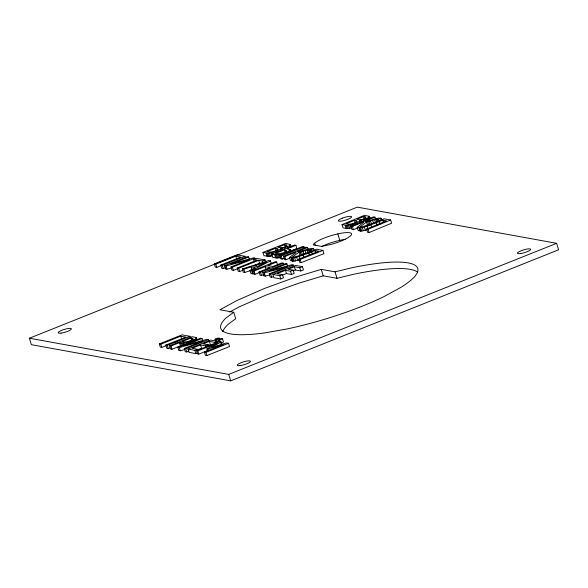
<?xml version="1.0" encoding="UTF-8"?>
<svg xmlns="http://www.w3.org/2000/svg" width="588" height="588" viewBox="0 0 588 588"><rect width="100%" height="100%" fill="white"/><g stroke="black" fill="none" stroke-linecap="round" stroke-linejoin="round"><path stroke-width="0.88" d="M360.562 222.484L360.076 220.346L366.442 218.633L368.654 217.56L369.433 216.399L364.611 215.267L342.018 224.601L343.032 227.821L347.302 228.534L351.176 228.21L350.161 224.991L346.288 225.314L342.018 224.601M281.476 250.481L281.027 248.349L287.407 246.71L289.641 245.666L290.465 244.527L285.746 243.388L262.968 252.406L263.946 255.64L268.143 256.368L271.987 256.074L271.002 252.84L267.158 253.134L262.968 252.406M169.528 345.759L192.21 336.711L195.789 337.409L196.421 338.298C191.717 341.709 185.271 343.635 179.443 342.65L170.99 346.023L169.528 345.759L170.505 348.993L171.968 349.257L180.42 345.884L181.663 346.111L180.685 342.877M279.55 254.45L280.535 257.684L276.676 257.978L272.678 257.287L271.7 254.053C277.918 255.684 285.474 253.994 290.222 249.878L286.981 248.842L295.911 245.306L296.896 248.54L290.399 251.113M350.161 224.991L356.401 223.087L360.054 220.875M271.002 252.84L277.264 251.017L280.983 248.864M367.419 229.695L361.738 231.062L358.195 230.577L357.181 227.358L363.649 222.374L362.73 222.213L352.381 226.483L350.918 226.218L351.933 229.438L353.395 229.702L358.166 227.732M357.181 227.358L359.04 227.696L366.464 221.977L376.019 219.368L378.371 219.368L381.053 218.258L381.561 219.868M366.126 226.233L367.478 225.197L370.028 224.682L369.014 221.463M233.73 312.265L226.049 317.961A102.951 21.55 -16.9 0 0 263.872 333.014L286.9 328.986A102.951 21.528 -16.9 0 0 383.832 296.69L400.965 287.348A102.951 21.528 -16.9 0 0 351.697 267.797L335.05 271.84L321.246 269.37L295.617 277.117L264.438 288.465L236.986 300.497L219.963 309.766L233.73 312.265L235.692 318.725L228.012 324.422A102.951 21.55 -16.9 0 0 222.808 331.669M299.674 259.852L293.993 261.16L290.509 260.66L289.531 257.426L296.154 252.575L295.25 252.406L284.82 256.537L283.387 256.265L284.364 259.499L285.797 259.771L289.81 258.176M289.531 257.426L291.354 257.764L298.961 252.201L307.142 250.054L310.861 249.716L313.566 248.643L314.301 251.069M222.102 345.193L221.125 341.959L211.239 347.493L226.52 342.944L228.548 343.311L229.526 346.545L206.844 355.586L205.381 355.321L204.404 352.087L223.947 344.296L207.784 349.081L206.903 348.919L207.637 351.345M206.903 348.919L217.362 343.098L197.818 350.896L196.451 350.646L197.428 353.88L198.795 354.123L208.145 350.397M229.665 312.015L238.949 306.965L266.401 294.933L297.579 283.578L323.209 275.831L337.012 278.3L353.66 274.265A102.951 21.528 -16.9 0 1 417.686 272.141M254.075 273.038L252.495 273.846L250.951 273.567L249.974 270.333L251.517 270.612L270.48 260.896L271.215 263.321M249.974 270.333L255.31 267.628L251.105 266.864L243.777 269.216L242.3 268.944L243.278 272.178L244.755 272.442L250.459 270.62M359.04 227.696C367.39 225.226 375.982 222.558 384.082 218.809L390.623 219.993L391.637 223.212L369.043 232.547L367.581 232.282L366.567 229.063L386.492 220.831L382.788 220.162L367.081 226.27L362.37 227.585L359.04 227.696L360.054 230.915M354.388 220.36L346.045 223.808C349.867 224.77 354.402 223.749 357.372 221.257L354.388 220.36L355.152 222.779M363.509 216.597L356.894 219.324C359.525 220.184 365.266 219.493 366.023 217.104L363.509 216.597L364.266 219.008M350.918 226.218L373.512 216.884L374.975 217.156L375.482 218.765M374.975 217.156L364.788 221.36C370.396 221.522 375.394 217.369 381.053 218.258M366.567 229.063L368.029 229.327L390.623 219.993M223.411 264.725L216.744 267.386L215.281 267.121L214.304 263.887L236.971 254.839L244.961 256.287L245.453 257.904M218.479 262.638L357.313 207.138L556.638 243.314L558.6 249.782L230.687 380.862L31.362 344.686L29.4 338.218L216.774 263.314M214.304 263.887L215.767 264.152L235.759 256.177L240.815 257.088L220.823 265.063L221.801 268.297L223.264 268.562L225.785 267.555M220.823 265.063L222.286 265.328L244.961 256.287M232.275 267.783L226.975 269.231L225.498 268.966L224.52 265.732L247.188 256.684L248.643 256.949L249.378 259.374M248.643 256.949L230.937 264.019L253.553 257.838L255.096 258.117L232.422 267.158L230.966 266.901L231.944 270.135L233.399 270.392L237.596 268.716M230.966 266.901L248.967 259.72L225.998 266.004L224.52 265.732M254.259 261.807L253.524 259.381L256.206 258.316L265.056 259.911L265.791 262.336M242.998 270.193L239.661 271.524L238.199 271.259L237.221 268.032L257.213 260.05L253.524 259.381M237.221 268.032L238.684 268.29L258.676 260.315L262.373 260.984L265.056 259.911M252.994 266.21L259.661 263.549L258.676 260.315M259.756 272.398L255.001 274.295L253.538 274.03L252.561 270.796L275.228 261.756L276.691 262.02L277.676 265.254M252.561 270.796L254.023 271.061L265.122 266.636L270.179 267.547L259.08 271.979L260.058 275.213L261.52 275.478L264.041 274.471M276.691 262.02L267.805 265.563L272.861 266.482L281.755 262.932L283.218 263.196L283.71 264.813M291.354 257.764L300.527 255.273L316.535 249.202L322.952 250.414L323.929 253.649L301.152 262.667L299.718 262.395L298.741 259.161L318.828 251.208L315.197 250.525L299.373 256.419L294.654 257.684L291.354 257.764L292.332 260.999M259.08 271.979L260.543 272.244L283.218 263.196M269.649 274.934L265.232 276.147L263.755 275.875L262.777 272.648L285.445 263.6L286.9 263.865L287.635 266.283M286.9 263.865L269.194 270.928L291.81 264.747L293.353 265.026L293.838 266.643M273.339 276.639L271.656 277.308L270.201 277.044L269.223 273.81L287.223 266.629L264.255 272.913L262.777 272.648M269.223 273.81L270.678 274.074L293.353 265.026M282.24 275.228L286.452 273.545L291.494 274.456L294.176 273.391L293.199 270.157L290.516 271.222L285.474 270.311L277.051 273.67L282.468 274.647L283.445 277.881L280.763 278.955L273.89 277.712L272.906 274.478L295.58 265.431L302.46 266.673L303.437 269.907L300.762 270.972L295.345 269.995L293.015 270.928M302.46 266.673L299.777 267.738L294.368 266.761L288.149 269.245L293.199 270.157M272.906 274.478L279.785 275.721L282.468 274.647M166.764 345.413L161.766 347.405L160.303 347.14L159.326 343.906L182.008 334.859L189.983 336.307L190.475 337.924M159.326 343.906L160.789 344.171L180.788 336.196L185.837 337.115L165.838 345.09L166.823 348.324L168.278 348.588L169.961 347.92M175.099 342.091L177.598 341.091M165.838 345.09L167.301 345.354L189.983 336.307M191.078 338.012L182.015 341.628C185.904 342.488 190.211 341.18 193.379 338.931L191.078 338.012L191.813 340.437M184.728 349.566L180.31 350.771L178.833 350.507L177.855 347.273L200.537 338.225L201.993 338.49L202.728 340.915M201.993 338.49L184.272 345.553L206.888 339.379L208.431 339.658L208.916 341.275M189.248 350.933L186.727 351.933L185.279 351.675L184.294 348.441L202.301 341.26L179.333 347.537L177.855 347.273M184.294 348.441L185.749 348.706L208.431 339.658M197.164 353.05L195.826 353.586L188.954 352.337L187.976 349.11L210.658 340.062L217.523 341.312L214.848 342.378L209.438 341.4L203.22 343.877L208.262 344.788L208.747 346.406M208.262 344.788L205.579 345.862L200.545 344.943L192.114 348.302L197.524 349.287L194.841 350.352L187.976 349.11M215.737 341.613L215.002 339.188L217.972 338.004L219.456 338.276L219.949 339.893M215.002 339.188L216.487 339.46L219.456 338.276M218.787 342.165L218.052 339.739L221.022 338.556L222.507 338.828L223.484 342.062L220.515 343.245M218.052 339.739L219.53 340.011L222.507 338.828M197.311 349.86L201.522 348.177L200.545 344.943M208.086 345.56L210.416 344.627L209.438 341.4M196.451 350.646L219.133 341.599L221.125 341.959M204.404 352.087L205.866 352.352L228.548 343.311M29.4 338.218L228.725 374.402L556.638 243.314M275.397 248.32L266.989 251.649C270.803 252.634 275.294 251.627 278.315 249.224L275.397 248.32L276.132 250.745M284.592 244.681L277.926 247.32C280.564 248.173 286.187 247.533 287.054 245.196L284.592 244.681L285.327 247.107M271.7 254.053L294.478 245.034L295.911 245.306M284.364 249.878L275.721 253.303C277.602 255.008 292.236 251.025 284.364 249.878L285.099 252.303M284.71 258.081L282.181 259.087L280.748 258.816L279.77 255.582L302.548 246.563L303.981 246.828L304.466 248.445M279.77 255.582L281.204 255.854L303.981 246.828M283.387 256.265L306.164 247.247L307.597 247.511L308.332 249.937M307.597 247.511L297.33 251.576C302.908 251.774 307.943 247.746 313.566 248.643M298.741 259.161L300.174 259.433L322.952 250.414M242.3 268.944L268.679 260.572L270.48 260.896M382.788 220.162L383.545 222.573M380.605 218.177L381.112 219.787M379.385 221.529L380.142 223.947M378.371 219.368L379.128 221.779M378.003 219.302L378.76 221.713M377.055 219.236L377.819 221.647M376.019 219.368L376.783 221.786M376.401 222.727L377.165 225.145M374.63 219.736L375.644 222.955M372.63 220.375L373.645 223.594M369.433 216.399L370.19 218.817M369.499 216.7L370.006 218.31M369.124 216.186L369.881 218.596M370.572 221.029L371.587 224.249M369.257 217.104L369.764 218.714M368.654 217.56L369.161 219.17M370.918 224.881L371.682 227.291M367.713 218.075L368.22 219.684M367.728 221.749L368.742 224.969M366.442 218.633L366.949 220.243M364.905 216.847L365.413 218.457M366.464 221.977L367.478 225.197M364.832 219.243L365.339 220.853M367.081 226.27L367.838 228.681M368.029 229.327L369.043 232.547M363.186 219.736L363.693 221.345M364.376 227.1L365.391 230.32M361.576 220.118L362.083 221.727M360.076 220.346L360.841 222.764M362.37 227.585L363.384 230.805M359.481 221.5L359.988 223.109M360.723 227.843L361.738 231.062M359.533 227.813L360.547 231.033M359.239 227.747L360.253 230.966M356.049 220.662L356.556 222.271M356.401 223.087L356.909 224.697M353.116 224.263L353.623 225.873M352.381 226.483L353.395 229.702M351.58 224.682L352.087 226.292M348.662 225.226L349.676 228.445M347.412 225.336L348.427 228.556M346.288 225.314L347.302 228.534M345.163 225.175L346.178 228.394M337.813 233.906L339.776 240.367M335.05 271.84L337.012 278.3M314.639 243.167L315.381 245.593M321.246 269.37L323.209 275.831M315.197 250.525L315.932 252.95M311.765 251.848L312.5 254.273M310.861 249.716L311.346 251.333M310.501 249.643L311.236 252.068M309.567 249.577L310.302 252.002M308.531 249.702L309.516 252.936M308.759 253.002L309.494 255.427M307.142 250.054L308.127 253.288M305.135 250.664L306.12 253.898M303.07 251.296L304.055 254.531L302.489 254.942L301.512 251.708M303.239 255.082L303.974 257.507M300.218 251.987L301.196 255.221L299.939 255.435L298.961 252.201M299.373 256.419L300.108 258.845M300.174 259.433L301.152 262.667M296.668 257.221L297.646 260.455M299.777 267.738L300.762 270.972M294.654 257.684L295.632 260.918M290.465 244.527L291.2 246.953M290.171 244.314L290.906 246.739M290.259 245.218L290.744 246.835M289.641 245.666L290.134 247.283M293.015 257.926L293.993 261.16M290.222 249.878L290.715 251.495M290.002 249.569L290.494 251.186M290.031 250.326L290.523 251.943M291.832 257.889L292.817 261.123M294.368 266.761L295.345 269.995M291.552 257.816L292.53 261.05M287.407 246.71L287.899 248.327M285.966 244.939L286.459 246.556M285.408 250.076L285.9 251.693M284.129 247.769L284.621 249.386M290.516 271.222L291.494 274.456M282.519 248.129L283.012 249.746M284.82 256.537L285.797 259.771M281.027 248.349L281.52 249.966M280.388 249.474L280.88 251.091M280.983 254.148L281.468 255.765M281.204 255.854L282.181 259.087M285.474 270.311L286.452 273.545M277.029 248.628L277.514 250.245M278.058 254.67L279.035 257.904M276.808 254.773L277.793 258.007M275.588 251.635L276.081 253.252M275.691 254.744L276.676 257.978M274.589 254.604L275.566 257.838M279.785 275.721L280.763 278.955M272.42 252.553L272.913 254.17M269.51 253.06L270.495 256.294M268.275 253.163L269.253 256.397M267.158 253.134L268.143 256.368M266.055 252.987L267.04 256.221M270.678 274.074L271.656 277.308M265.122 266.636L266.099 269.87M262.373 260.984L262.865 262.601M264.255 272.913L265.232 276.147M260.543 272.244L261.52 275.478M254.023 271.061L255.001 274.295M251.105 266.864L251.84 269.289M251.517 270.612L252.495 273.846M243.777 269.216L244.755 272.442M235.759 256.177L236.736 259.411M238.684 268.29L239.661 271.524M232.422 267.158L233.399 270.392M225.998 266.004L226.975 269.231M222.286 265.328L223.264 268.562M215.767 264.152L216.744 267.386M219.53 340.011L220.022 341.628M228.725 374.402L230.687 380.862M216.487 339.46L217.464 342.694M214.848 342.378L215.333 343.995M207.784 349.081L208.277 350.698M205.579 345.862L206.072 347.471M205.866 352.352L206.844 355.586M196.502 337.938L196.987 339.555M196.296 337.652L196.914 339.915M195.98 338.791L196.473 340.408M195.179 339.349L195.672 340.966M197.818 350.896L198.795 354.123M192.291 338.232L192.783 339.849M192.305 340.702L192.791 342.319M194.841 350.352L195.826 353.586M190.806 341.26L191.291 342.877M189.255 341.768L189.748 343.385M187.734 342.201L188.219 343.818M186.3 342.539L186.793 344.156M184.669 342.826L185.404 345.252M185.749 348.706L186.727 351.933M183.213 342.995L183.948 345.421M180.788 336.196L181.523 338.622M181.905 343.01L182.64 345.435M179.443 342.65L180.42 345.884M179.333 347.537L180.31 350.771M170.99 346.023L171.968 349.257M167.301 345.354L168.278 348.588M160.789 344.171L161.766 347.405M321.783 246.438A20.036 4.197 -16.9 0 1 335.741 241.345L340.658 240.154A20.036 4.197 -16.9 0 1 345.134 239.375M314.242 243.469L313.228 244.88L321.599 246.401L330.993 244.424A20.036 4.197 -16.9 0 0 348.287 237.515L350.536 235.839A20.036 4.197 -16.9 0 0 338.688 233.693L333.778 234.884A20.036 4.197 -16.9 0 0 316.491 241.793L314.242 243.469M266.467 261.954L257.478 266.526L254.089 265.916L266.467 261.954M342.554 218.075L342.128 218.244A6.909 1.448 -16.9 0 0 338.864 221.11L339.048 221.147A6.909 1.448 -16.9 0 0 347.471 219.456L347.898 219.287A6.909 1.448 -16.9 0 0 351.161 216.428L350.977 216.384A6.909 1.448 -16.9 0 0 342.554 218.075M520.336 253.59A6.909 1.448 -16.9 0 0 530.663 249.459A6.909 1.448 -16.9 0 0 521.166 250.738A6.909 1.448 -16.9 0 0 520.336 253.59M240.124 365.604A6.909 1.448 -16.9 0 0 250.451 361.48A6.909 1.448 -16.9 0 0 240.955 362.759A6.909 1.448 -16.9 0 0 240.124 365.604M61.078 333.109A6.909 1.448 -16.9 0 0 71.405 328.979A6.909 1.448 -16.9 0 0 61.909 330.258A6.909 1.448 -16.9 0 0 61.078 333.109"/></g></svg>
